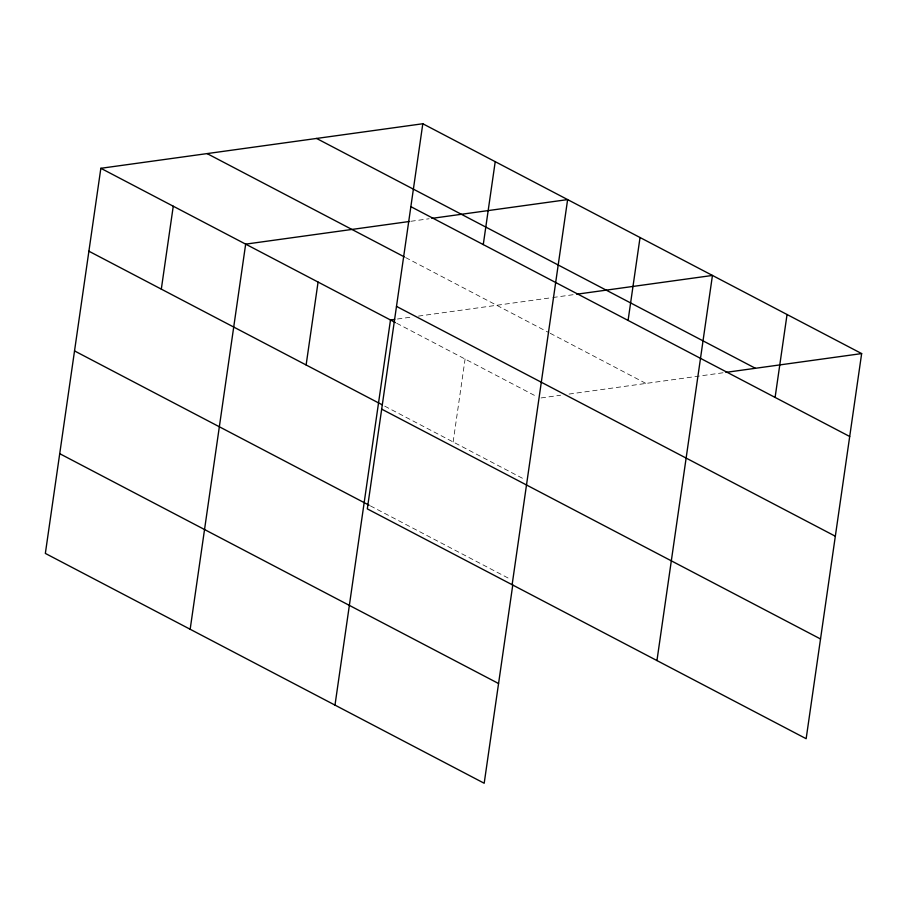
<?xml version="1.0" encoding="UTF-8"?>
<svg xmlns="http://www.w3.org/2000/svg" width="907" height="907" viewBox="0 0 907 907"><rect width="100%" height="100%" fill="white"/><g stroke="black" fill="none" stroke-linecap="round" stroke-linejoin="round"><path stroke-width="0.68" stroke-dasharray="4.54 3.4" d="M453.137 441.97L465.087 359.059M410.86 221.285L429.102 218.757M397.47 319.015L411.449 317.087M418.444 316.112L551.467 297.711M552.862 297.519L573.916 294.605M541.082 397.935L560.662 395.225M569.052 394.069L723.128 372.754M405.599 257.554L548.95 332.642M550.198 333.288L645.931 383.434M396.699 323.243L537.205 396.824M384.749 406.155L525.255 479.735M370.385 505.879L510.879 579.471"/><path stroke-width="1.36" d="M422.809 123.749L367.312 508.872L806.153 738.706L861.65 353.583L422.809 123.749L100.847 168.294L45.35 553.417L484.191 783.251L512.772 584.936M161.31 289.129L173.26 206.218M190.164 629.265L245.661 244.142L409.454 221.478M306.124 364.977L318.074 282.066M334.989 705.113L390.486 319.99L394.681 319.4M483.272 244.584L495.222 161.673M512.126 584.72L567.623 199.597L431.902 218.372M628.086 320.432L640.036 237.521M656.951 660.568L712.448 275.445L576.727 294.219M775.1 397.425L787.049 314.514M725.929 372.369L861.65 353.583M316.566 138.442L755.406 368.287M410.86 206.66L849.7 436.494M207.091 153.589L404.341 256.896M396.484 306.385L835.336 536.23M100.847 168.294L395.452 322.586M88.897 251.205L382.266 404.851M381.677 409.136L820.529 638.982M74.533 350.93L369.138 505.233M59.726 453.681L498.567 683.527"/></g></svg>
